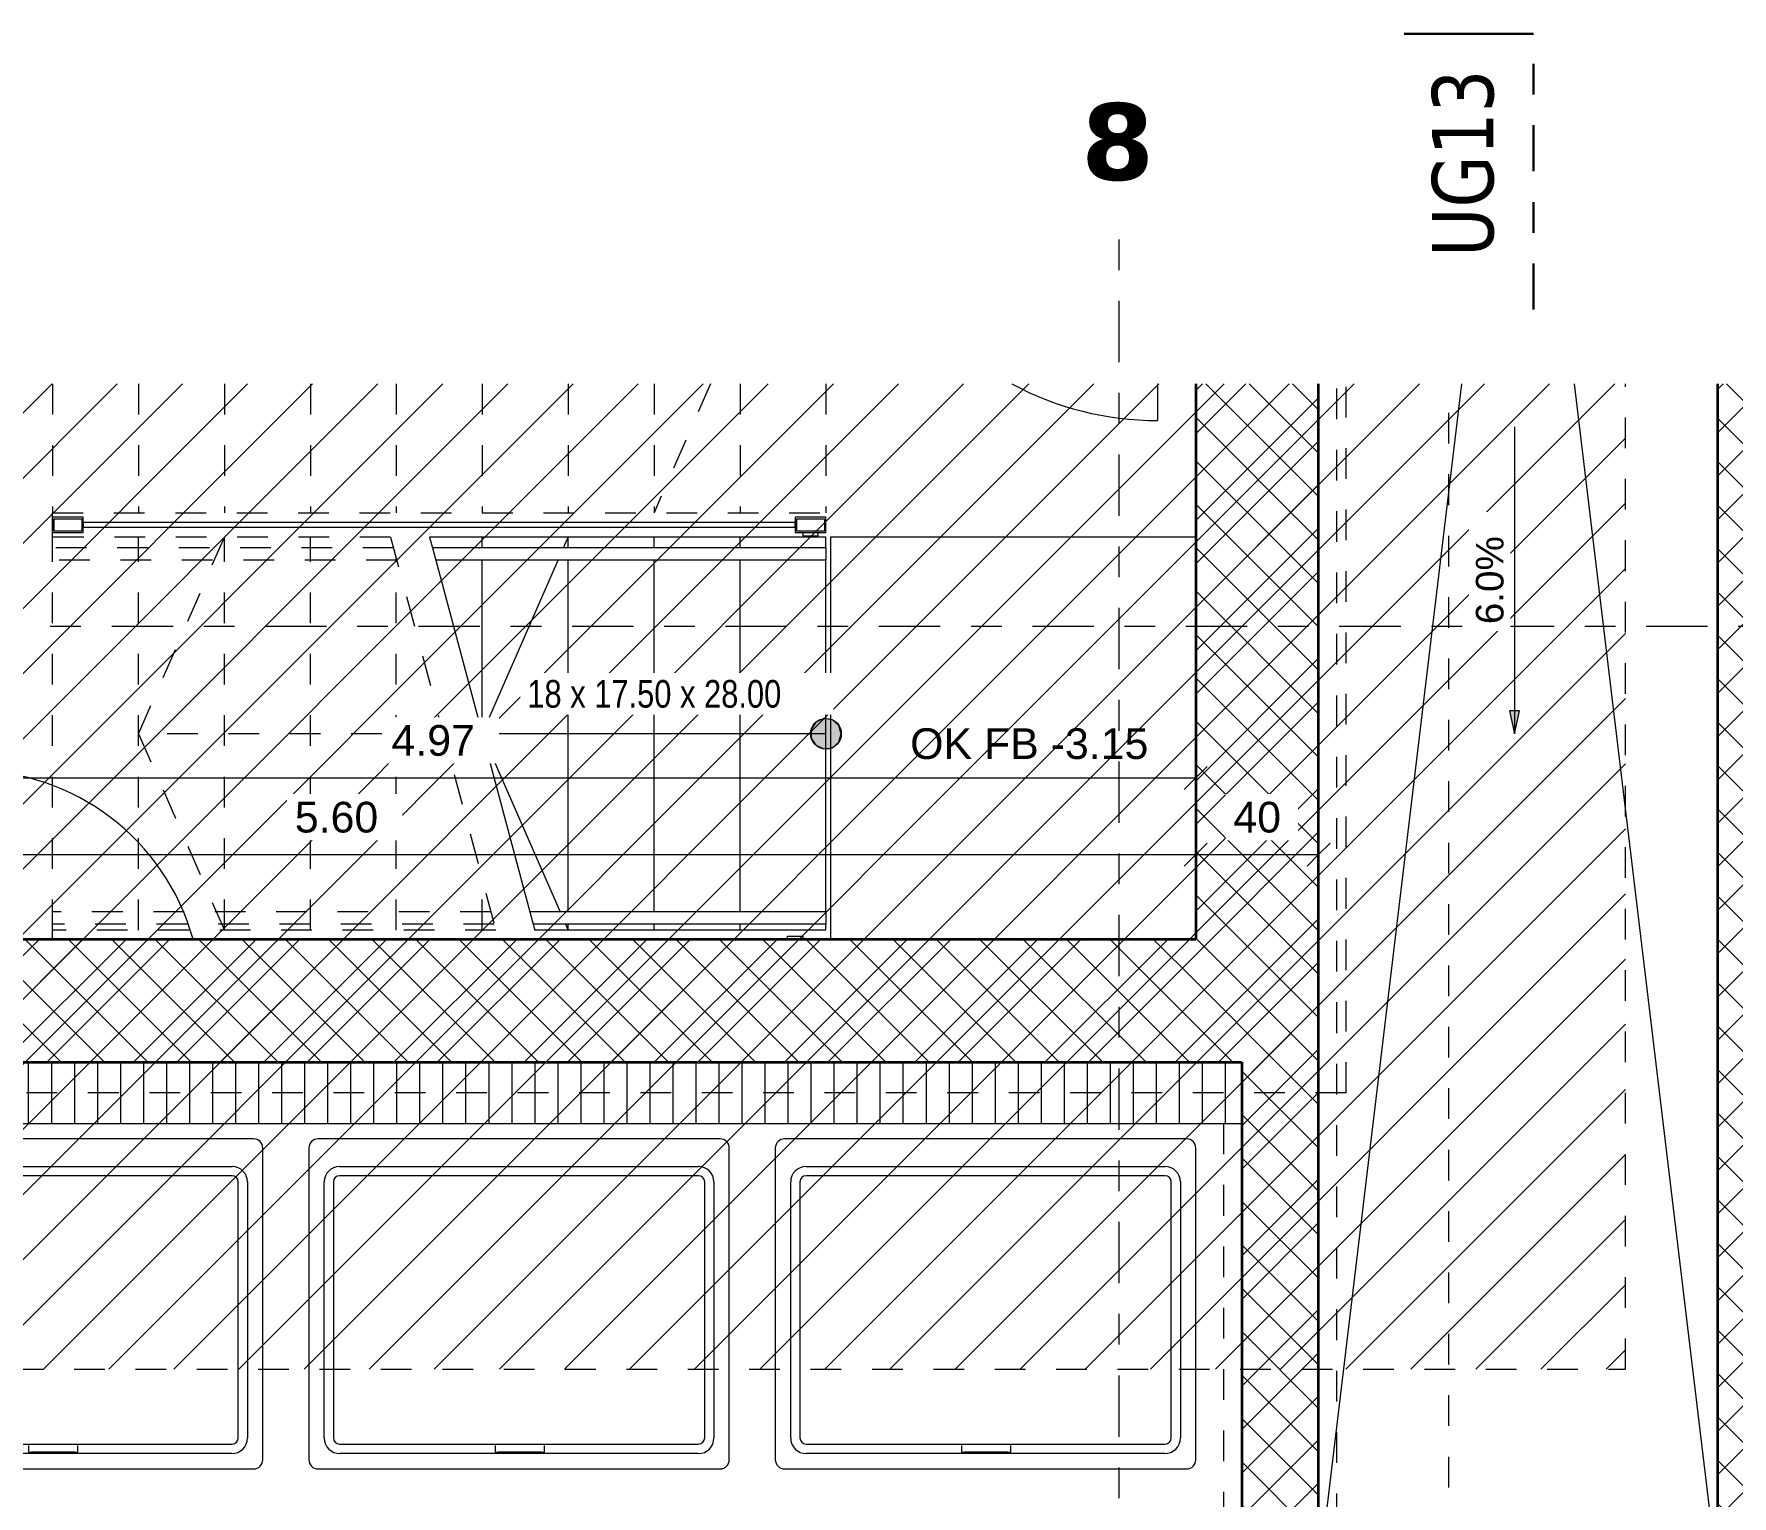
# Model space of a CAD drawing. Header units: metres. Extents: x -35.6 to 33, y -21.5 to 5.9.
# Drawn here: x -7.91 to -2.38, y 1.04 to 5.8 of the extents above; entities that cross this region are included whole.
import ezdxf

# ---------------------------------------------------------------- set-up
doc = ezdxf.new("R2010")
doc.units = ezdxf.units.M
for name, pattern in [('_Rasterlinie_', [0.375, 0.2, -0.05, 0.075, -0.05]), ('_Schnittlinie_', [0.3, 0.15, -0.05, 0.05, -0.05]), ('_Strichpunkt - Fein', [0.2, 0.1, -0.05, 0, -0.05]), ('_Verdeckte Linien_', [0.15, 0.1, -0.05]), ('Strichpunkt - Fein', [0.2, 0.1, -0.05, 0, -0.05]), ('Strichpunkt - Weit', [0.5, 0.2, -0.15, 0, -0.15])]:
    doc.linetypes.add(name, pattern=pattern)
for name, color, linetype, lineweight in [('A-____-____-DIMS', 7, 'Continuous', 5), ('A-____-____-DIMS-50', 7, 'Continuous', 5), ('A-DETL-____-HDLN', 7, '_Verdeckte Linien_', 9), ('A-DETL-GENF-OTLN', 7, 'Continuous', 9), ('A-DOOR-____-OTLN', 7, 'Continuous', 9), ('A-DOOR-OPNG-OTLN', 7, 'Continuous', 9), ('A-FLOR-____-OTLN', 7, 'Continuous', 9), ('A-FLOR-____-OVHD', 7, 'Strichpunkt - Fein', 9), ('A-FLOR-HRAL-MBND', 7, '_Verdeckte Linien_', 9), ('A-FLOR-HRAL-MCUT', 7, 'Continuous', 9), ('A-FLOR-HRAL-OTLN', 7, 'Continuous', 9), ('A-WALL-____-MCUT', 7, 'Continuous', 35), ('A-WALL-____-PATT', 7, 'Continuous', 35), ('G-____-____-DIMS', 7, 'Continuous', 5), ('Q-SPCQ-____-OTLN', 7, 'Continuous', 9), ('S-GRID-____-OTLN', 7, 'Continuous', 5), ('S-STRS-____-IDEN', 7, 'Continuous', 9), ('S-STRS-____-MBND', 7, '_Strichpunkt - Fein', 9), ('S-STRS-____-OTLN', 7, 'Continuous', 9)]:
    doc.layers.add(name, color=color, linetype=linetype, lineweight=lineweight)
doc.layers.add('G-____-____-SYMB', color=7, linetype='Strichpunkt - Weit', lineweight=5, true_color=0x008080)
doc.layers.add('S-GRID-____-IDEN', color=7, linetype='Continuous', lineweight=9, true_color=0x5555aa)
doc.styles.add('Arial', font='arial.ttf', dxfattribs={"height": 0.1})
doc.styles.add('Arial_3', font='arial.ttf', dxfattribs={"height": 0.09})
doc.styles.add('Arial_4', font='arial.ttf', dxfattribs={"width": 0.8, "height": 0.09})
doc.styles.add('Verdana', font='verdana.ttf', dxfattribs={"width": 0.8, "height": 0.2})
doc.styles.add('Verdana_B', font='verdana.ttf', dxfattribs={"height": 0.25})
doc.dimstyles.new('SUB_Rohbau_fein', dxfattribs={"dimscale": 0.3048, "dimtxt": 0.102026, "dimasz": 0.246063, "dimexe": 0.164042, "dimexo": 0.0625, "dimgap": 0.123031, "dimtad": 1, "dimdec": 1, "dimlfac": 100, "dimrnd": 0.5, "dimdsep": 46, "dimtxsty": 'Arial', "dimblk1": 'OBLIQUE', "dimblk2": 'OBLIQUE', "dimsah": 1, "dimcen": 0.09, "dimazin": 0, "dimtfac": 1, "dimtdec": 4, "dimtix": 1, "dimtmove": 0, "dimatfit": 3, "dimfxl": 0.164042, "dimfxlon": 1, "dimtvp": 1, "dimtfill": 1, "dimtolj": 1, "dimtzin": 0, "dimarcsym": 2})
doc.dimstyles.new('SUB_Rohbau_fein_1', dxfattribs={"dimscale": 0.3048, "dimtxt": 0.102026, "dimasz": 0.246063, "dimexe": 0.164042, "dimexo": 0.0625, "dimgap": 0.123031, "dimtad": 1, "dimrnd": 0.005, "dimzin": 0, "dimdsep": 46, "dimtxsty": 'Arial', "dimblk1": 'OBLIQUE', "dimblk2": 'OBLIQUE', "dimsah": 1, "dimcen": 0.09, "dimazin": 0, "dimtfac": 1, "dimtdec": 4, "dimtix": 1, "dimtmove": 0, "dimatfit": 3, "dimfxl": 0.164042, "dimfxlon": 1, "dimtvp": 1, "dimtfill": 1, "dimtolj": 1, "dimtzin": 0, "dimarcsym": 2})
pattern_1 = [(45, (0, 0), (-0.0707107, 0.0707107), []), (135, (0, 0), (-0.0707107, -0.0707107), [])]

# ---------------------------------------------------------------- blocks, each defined once
blk = doc.blocks.new('TU DF 1 - Stahlzarge - stumpf einschlagend - ML - 1050 x 2140 - E30-selbstschliessend-31610285--01_UG_OK_FFB_AF_ru')
at = {"layer": 'A-DOOR-OPNG-OTLN'}
blk.add_line((0.5, -1.04), (0.5, -1.16), dxfattribs=at)
blk.add_arc((0.5, -0.16), 1, 241.7086, 270, dxfattribs=at)
blk = doc.blocks.new('Geländer - Handlauf - Befestigung-18674426--01_UG_OK_FFB_AF_ru')
at = {"layer": 'A-FLOR-HRAL-OTLN'}
for p, q in [((-0.06, 0.025), (-0.07, 0.025)), ((-0.06, 0), (-0.06, 0.025)), ((-0.06, -0.025), (-0.06, 0)), ((-0.07, -0.025), (-0.06, -0.025))]:
    blk.add_line(p, q, dxfattribs=at)
blk = doc.blocks.new('Geländer - Geländer-18101591--01_UG_OK_FFB_AF_ru')
at = {"layer": 'A-FLOR-HRAL-MBND'}
for p, q in [((-7.853, 2.9016), (-7.853, 2.9416)), ((-6.4246, 2.9416), (-7.853, 2.9416)), ((-6.4139, 2.9016), (-7.853, 2.9016))]:
    blk.add_line(p, q, dxfattribs=at)
at = {"layer": 'A-FLOR-HRAL-OTLN'}
for p, q in [((-6.2976, 2.9416), (-6.2869, 2.9016)), ((-5.333, 2.9416), (-6.2976, 2.9416)), ((-5.333, 2.9416), (-5.333, 2.9016)), ((-5.333, 2.9016), (-6.2869, 2.9016))]:
    blk.add_line(p, q, dxfattribs=at)
at = {"extrusion": (0, 0, -1), "zscale": -1, "rotation": 90}
blk.add_blockref('Geländer - Handlauf - Befestigung-18674426--01_UG_OK_FFB_AF_ru', (5.433, 2.9216), dxfattribs=at)
blk = doc.blocks.new('Müllcontainer-1100 L - schwarz-21087214--01_UG_OK_FFB_AF_ru')
at = {"layer": 'Q-SPCQ-____-OTLN'}
for p, q in [((0.655, 0.3), (-0.655, 0.3)), ((-0.685, 0.27), (-0.685, -0.745)), ((0.685, -0.745), (0.685, 0.27)), ((-0.585, 0.21), (0.585, 0.21)), ((0.585, 0.18), (-0.585, 0.18)), ((-0.635, -0.674), (-0.635, 0.16)), ((-0.605, 0.16), (-0.605, -0.674)), ((0.605, -0.674), (0.605, 0.16)), ((0.635, 0.16), (0.635, -0.674)), ((-0.585, -0.694), (0.585, -0.694)), ((-0.0783, -0.6986), (-0.0783, -0.7205)), ((0.0828, -0.7205), (0.0828, -0.6986)), ((0.584, -0.725), (-0.584, -0.725)), ((-0.0783, -0.7205), (-0.0683, -0.7205)), ((0.0728, -0.7205), (-0.0683, -0.7205)), ((0.0728, -0.7205), (0.0828, -0.7205)), ((-0.655, -0.775), (0.655, -0.775))]:
    blk.add_line(p, q, dxfattribs=at)
for centre, radius, start, end in [((-0.655, 0.27), 0.03, 90, 180), ((0.655, 0.27), 0.03, 360, 90), ((-0.585, 0.16), 0.05, 90, 180), ((-0.585, 0.16), 0.02, 90, 180), ((0.585, 0.16), 0.05, 360, 90), ((0.585, 0.16), 0.02, 360, 90), ((-0.584, -0.674), 0.051, 180, 270), ((-0.585, -0.674), 0.02, 180, 270), ((0.584, -0.674), 0.051, 270, 0), ((0.585, -0.674), 0.02, 270, 0), ((-0.655, -0.745), 0.03, 180, 270), ((0.655, -0.745), 0.03, 270, 0)]:
    blk.add_arc(centre, radius, start, end, dxfattribs=at)
blk = doc.blocks.new('Treppenauge Geländer - Treppenauge Geländer-41771155--01_UG_OK_FFB_AF_ru')
at = {"layer": 'A-FLOR-HRAL-MCUT'}
for p, q in [((-5.433, 4.2091), (-7.753, 4.2091)), ((-7.753, 4.2091), (-7.753, 4.1941)), ((-5.433, 4.1941), (-5.433, 4.2091)), ((-7.753, 4.1941), (-5.433, 4.1941))]:
    blk.add_line(p, q, dxfattribs=at)
blk = doc.blocks.new('Geländer - 70mm-57061912--01_UG_OK_FFB_AF_ru')
at = {"layer": 'A-FLOR-HRAL-OTLN'}
for p, q in [((-0.06, 0.025), (-0.07, 0.025)), ((-0.06, 0), (-0.06, 0.025)), ((-0.06, -0.025), (-0.06, 0)), ((-0.07, -0.025), (-0.06, -0.025))]:
    blk.add_line(p, q, dxfattribs=at)
blk = doc.blocks.new('Geländer - Geländer-41993268--01_UG_OK_FFB_AF_ru')
at = {"layer": 'A-FLOR-HRAL-MBND'}
for p, q in [((-7.853, 4.0866), (-7.853, 4.1266)), ((-6.7421, 4.1266), (-7.853, 4.1266)), ((-6.7314, 4.0866), (-7.853, 4.0866))]:
    blk.add_line(p, q, dxfattribs=at)
at = {"layer": 'A-FLOR-HRAL-OTLN'}
for p, q in [((-6.6151, 4.1266), (-6.6044, 4.0866)), ((-5.333, 4.1266), (-6.6151, 4.1266)), ((-5.333, 4.1266), (-5.333, 4.0866)), ((-5.333, 4.0866), (-6.6044, 4.0866))]:
    blk.add_line(p, q, dxfattribs=at)
at = {"rotation": 270}
blk.add_blockref('Geländer - 70mm-57061912--01_UG_OK_FFB_AF_ru', (-5.383, 4.1066), dxfattribs=at)
blk = doc.blocks.new('Treppenauge Geländer2 - Treppenauge Halterung-41995126--01_UG_OK_FFB_AF_ru')
at = {"layer": 'A-FLOR-HRAL-MCUT'}
for p, q in [((-7.753, 4.2266), (-7.853, 4.2266)), ((-7.853, 4.2266), (-7.853, 4.1766)), ((-7.848, 4.1816), (-7.848, 4.2216)), ((-7.848, 4.2216), (-7.758, 4.2216)), ((-7.758, 4.2216), (-7.758, 4.1816)), ((-7.753, 4.1766), (-7.753, 4.2266)), ((-5.333, 4.2266), (-5.433, 4.2266)), ((-5.433, 4.2266), (-5.433, 4.1766)), ((-5.428, 4.1816), (-5.428, 4.2216)), ((-5.428, 4.2216), (-5.338, 4.2216)), ((-5.338, 4.2216), (-5.338, 4.1816)), ((-5.333, 4.1766), (-5.333, 4.2266)), ((-7.853, 4.1766), (-7.753, 4.1766)), ((-7.758, 4.1816), (-7.848, 4.1816)), ((-5.433, 4.1766), (-5.333, 4.1766)), ((-5.338, 4.1816), (-5.428, 4.1816))]:
    blk.add_line(p, q, dxfattribs=at)
blk = doc.blocks.new('Rampenpfeil - Regulär-39786314--01_UG_OK_FFB_AF_ru')
at = {"layer": 'A-DETL-GENF-OTLN'}
for p, q in [((3.8825, 0.8344), (0, 1.3)), ((0, 0), (3.8825, 0.4656))]:
    blk.add_line(p, q, dxfattribs=at)
blk = doc.blocks.new('DE_Detailverweis - mit_Rahmen-56961569--01_UG_OK_FFB_AF_ru')
at = {"layer": 'A-DETL-GENF-OTLN', "color": 30, "linetype": 'Strichpunkt - Fein', "true_color": 0xff8000}
for q in [(6.3504, 2.31), (0, 0)]:
    blk.add_line((6.3504, 0), q, dxfattribs=at)
blk = doc.blocks.new('DE_Detailverweis - mit_Rahmen-56961640--01_UG_OK_FFB_AF_ru')
at = {"layer": 'A-DETL-GENF-OTLN', "color": 30, "linetype": 'Strichpunkt - Fein', "true_color": 0xff8000}
blk.add_line((19.26, 0), (19.26, 22.795), dxfattribs=at)
blk = doc.blocks.new('Schnitt - Name _Anfang-23756349--01_UG_OK_FFB_AF_ru')
at = {"layer": 'G-____-____-SYMB', "color": 1, "linetype": 'Continuous', "lineweight": 30, "true_color": 0xff0000}
blk.add_line((0, 0.00843), (0, 0), dxfattribs=at)
blk = doc.blocks.new('DIMBLOCK122--01_UG_OK_FFB_AF_ru')
at = {"layer": 'A-____-____-DIMS-50'}
for p, q in [((-9.728, 3.1277), (-9.728, 3.1777)), ((-9.728, 3.1277), (-9.6905, 3.1652)), ((-4.128, 3.1277), (-4.128, 3.1777)), ((-4.128, 3.1277), (-4.0905, 3.1652)), ((-9.728, 3.1277), (-9.7655, 3.0902)), ((-9.728, 3.1277), (-4.128, 3.1277)), ((-9.728, 3.1277), (-9.728, 3.0777)), ((-4.128, 3.1277), (-4.1655, 3.0902)), ((-4.128, 3.1277), (-4.128, 3.0777))]:
    blk.add_line(p, q, dxfattribs=at)
at = {"layer": 'A-____-____-DIMS-50', "color": 0, "insert": (-7.0637, 3.2998), "char_height": 0.1, "width": 0.325653, "attachment_point": 1, "line_spacing_factor": 0.941778, "style": 'Arial', "bg_fill": 3, "box_fill_scale": 1.25, "bg_fill_color": 256, "bg_fill_true_color": 13158600, "bg_fill_transparency": 0}
blk.add_mtext('5.60', dxfattribs=at)
blk = doc.blocks.new('_Oblique')
at = {"color": 0, "linetype": 'ByBlock', "lineweight": -2}
blk.add_line((-0.5, -0.5), (0.5, 0.5), dxfattribs=at)
blk = doc.blocks.new('DIMBLOCK123--01_UG_OK_FFB_AF_ru')
at = {"layer": 'A-____-____-DIMS-50'}
for p, q in [((-4.128, 3.1277), (-4.128, 3.1777)), ((-4.128, 3.1277), (-4.0905, 3.1652)), ((-3.728, 3.1277), (-3.728, 3.1777)), ((-3.728, 3.1277), (-3.6905, 3.1652)), ((-4.128, 3.1277), (-4.1655, 3.0902)), ((-4.128, 3.1277), (-3.728, 3.1277)), ((-4.128, 3.1277), (-4.128, 3.0777)), ((-3.728, 3.1277), (-3.7655, 3.0902)), ((-3.728, 3.1277), (-3.728, 3.0777))]:
    blk.add_line(p, q, dxfattribs=at)
at = {"layer": 'A-____-____-DIMS-50', "color": 0, "insert": (-4.0056, 3.2998), "char_height": 0.1, "width": 0.186088, "attachment_point": 1, "line_spacing_factor": 0.941778, "style": 'Arial', "bg_fill": 3, "box_fill_scale": 1.25, "bg_fill_color": 256, "bg_fill_true_color": 13158600, "bg_fill_transparency": 0}
blk.add_mtext('40', dxfattribs=at)
blk = doc.blocks.new('DIMBLOCK126--01_UG_OK_FFB_AF_ru')
at = {"layer": 'A-____-____-DIMS-50'}
for p, q in [((-9.098, 3.3777), (-9.1355, 3.3402)), ((-9.098, 3.3777), (-9.098, 3.4277)), ((-9.098, 3.3777), (-9.0605, 3.4152)), ((-9.098, 3.3777), (-4.128, 3.3777)), ((-9.098, 3.3777), (-9.098, 3.3277)), ((-4.128, 3.3777), (-4.1655, 3.3402)), ((-4.128, 3.3777), (-4.128, 3.4277)), ((-4.128, 3.3777), (-4.0905, 3.4152)), ((-4.128, 3.3777), (-4.128, 3.3277))]:
    blk.add_line(p, q, dxfattribs=at)
at = {"layer": 'A-____-____-DIMS-50', "color": 0, "insert": (-6.7487, 3.5498), "char_height": 0.1, "width": 0.325653, "attachment_point": 1, "line_spacing_factor": 0.941778, "style": 'Arial', "bg_fill": 3, "box_fill_scale": 1.25, "bg_fill_color": 256, "bg_fill_true_color": 13158600, "bg_fill_transparency": 0}
blk.add_mtext('4.97', dxfattribs=at)

msp = doc.modelspace()

# ---------------------------------------------------------------- hatches: boundary and pattern name
at = {"layer": 'A-DETL-GENF-OTLN', "true_color": 0xff00ff}
h = msp.add_hatch(dxfattribs=at)
h.set_pattern_fill('FP_13', color=6, style=0, pattern_type=2)
h.set_pattern_definition([(45, (0, 0), (-0.106066, 0.106066), [])])
h.paths.add_polyline_path([(-13.983, 1.4516), (-2.728, 1.4516), (-2.728, 4.6615), (-9.4632, 4.6615), (-9.648, 4.6216), (-9.728, 2.8516), (-9.728, 4.6615), (-13.983, 4.6615), (-13.983, 3.0364)])
at = {"layer": 'A-WALL-____-PATT', "lineweight": 9}
h = msp.add_hatch(dxfattribs=at)
h.set_pattern_fill('FP_1', color=256, style=0, pattern_type=2)
h.set_pattern_definition(pattern_1)
h.paths.add_polyline_path([(-3.978, 2.4516), (-3.728, 2.4516), (-3.728, 4.6615), (-4.128, 4.6615), (-4.128, 2.4516)])
h = msp.add_hatch(dxfattribs=at)
h.set_pattern_fill('FP_1', color=256, style=0, pattern_type=2)
h.set_pattern_definition(pattern_1)
h.paths.add_polyline_path([(-2.428, -2.0534), (-2.178, -2.0534), (-2.178, 4.6615), (-2.428, 4.6615), (-2.428, -1.8387)])
h = msp.add_hatch(dxfattribs=at)
h.set_pattern_fill('FP_1', color=256, style=0, pattern_type=2)
h.set_pattern_definition(pattern_1)
h.paths.add_polyline_path([(-4.128, 2.4516), (-4.128, 2.8516), (-12.983, 2.8516), (-12.983, 2.4516), (-4.5936, 2.4516)])
at = {"layer": 'A-WALL-____-PATT', "lineweight": 9, "true_color": 0x787878}
h = msp.add_hatch(dxfattribs=at)
h.set_pattern_fill('FP_9', color=8, angle=-90, style=0, pattern_type=2)
h.set_pattern_definition([(270, (-8.306, 2.452), (0.075, 2e-16), [])])
h.paths.add_polyline_path([(-4.0662, 2.2516), (-3.978, 2.2516), (-3.978, 2.4516), (-12.633, 2.4516), (-12.633, 2.2516), (-4.5936, 2.2516)])
at = {"layer": 'A-WALL-____-PATT', "lineweight": 9}
h = msp.add_hatch(dxfattribs=at)
h.set_pattern_fill('FP_1', color=256, style=0, pattern_type=2)
h.set_pattern_definition(pattern_1)
h.paths.add_polyline_path([(-3.728, -2.0534), (-3.728, -0.8784), (-3.978, -0.8784), (-3.978, -2.0534)])
h.paths.add_polyline_path([(-3.728, 0.1716), (-3.728, 2.4516), (-3.978, 2.4516), (-3.978, 0.1716)])
at = {"layer": 'G-____-____-DIMS'}
msp.add_hatch(color=256, dxfattribs=at).paths.add_polyline_path([(-3.0894, 3.5211), (-3.0727, 3.5961), (-3.106, 3.5961)])
at = {"layer": 'S-STRS-____-OTLN'}
h = msp.add_hatch(color=256, dxfattribs=at)
edge = h.paths.add_edge_path()
edge.add_arc((-5.333, 3.5216), 0.05, 0, 360)
msp.add_hatch(color=256, dxfattribs=at).paths.add_polyline_path([(-5.3401, 3.4721), (-5.3122, 3.4761), (-5.291, 3.4945), (-5.283, 3.5216), (-5.291, 3.5486), (-5.3122, 3.567), (-5.3401, 3.571), (-5.3658, 3.5593), (-5.381, 3.5356), (-5.381, 3.5075), (-5.3658, 3.4838)])

# ---------------------------------------------------------------- linework, layer by layer
at = {"layer": 'A-DETL-____-HDLN'}
for p, q in [((-2.728, 1.4516), (-2.728, 4.6615)), ((-13.983, 1.4516), (-2.728, 1.4516))]:
    msp.add_line(p, q, dxfattribs=at)
at = {"layer": 'A-FLOR-____-OTLN'}
for p, q in [((-5.318, 4.1616), (-5.318, 2.8516)), ((-4.128, 4.1616), (-5.318, 4.1616))]:
    msp.add_line(p, q, dxfattribs=at)
msp.add_arc((-8.118, 2.6516), 0.75, 15.4837, 164.5163, dxfattribs=at)
at = {"layer": 'A-FLOR-____-OVHD'}
for p, q in [((-3.668, -2.0534), (-3.668, 4.6615)), ((-4.038, 2.2516), (-4.038, -1.9934))]:
    msp.add_line(p, q, dxfattribs=at)
at = {"layer": 'A-WALL-____-MCUT'}
for p, q in [((-4.128, 4.6615), (-4.128, 2.8516)), ((-3.728, 0.1716), (-3.728, 4.6615)), ((-2.428, 4.6615), (-2.428, -2.0534)), ((-4.128, 2.8516), (-9.098, 2.8516)), ((-12.633, 2.4516), (-3.978, 2.4516)), ((-3.978, 2.4516), (-3.978, 0.1716))]:
    msp.add_line(p, q, dxfattribs=at)
at = {"layer": 'A-WALL-____-MCUT', "lineweight": 9}
msp.add_line((-12.633, 2.2516), (-3.978, 2.2516), dxfattribs=at)
at = {"layer": 'G-____-____-DIMS'}
for p, q in [((-3.0727, 3.5961), (-3.106, 3.5961)), ((-3.106, 3.5961), (-3.0894, 3.5211)), ((-3.0894, 3.5211), (-3.0727, 3.5961))]:
    msp.add_line(p, q, dxfattribs=at)
at = {"layer": 'G-____-____-SYMB', "color": 1, "linetype": '_Schnittlinie_', "lineweight": 30, "true_color": 0xff0000}
msp.add_line((-3.028, 4.9036), (-3.028, 5.801), dxfattribs=at)
at = {"layer": 'S-GRID-____-OTLN', "color": 8, "linetype": '_Rasterlinie_', "true_color": 0x808080}
for p, q in [((-4.378, -6.2685), (-4.378, 5.1611)), ((-34.6604, 3.8716), (27.9515, 3.8716))]:
    msp.add_line(p, q, dxfattribs=at)
at = {"layer": 'S-STRS-____-MBND'}
for p, q in [((-7.853, 4.6615), (-7.853, 4.2416)), ((-7.853, 4.6615), (-7.853, 4.2416)), ((-7.573, 4.6615), (-7.573, 4.2416)), ((-7.573, 4.6615), (-7.573, 4.2416)), ((-7.293, 4.6615), (-7.293, 4.2416)), ((-7.293, 4.6615), (-7.293, 4.2416)), ((-7.013, 4.6615), (-7.013, 4.2416)), ((-7.013, 4.6615), (-7.013, 4.2416)), ((-6.733, 4.6615), (-6.733, 4.2416)), ((-6.733, 4.6615), (-6.733, 4.2416)), ((-6.453, 4.6615), (-6.453, 4.2416)), ((-6.453, 4.6615), (-6.453, 4.2416)), ((-6.173, 4.6615), (-6.173, 4.2416)), ((-6.173, 4.6615), (-6.173, 4.2416)), ((-5.893, 4.6615), (-5.893, 4.2416)), ((-5.893, 4.6615), (-5.893, 4.2416)), ((-5.613, 4.6615), (-5.613, 4.2416)), ((-5.613, 4.6615), (-5.613, 4.2416)), ((-5.333, 4.6615), (-5.333, 4.2416)), ((-7.853, 4.1616), (-7.853, 4.2416)), ((-7.853, 4.2416), (-5.333, 4.2416)), ((-7.853, 2.8816), (-7.853, 4.1616)), ((-6.7515, 4.1616), (-7.853, 4.1616)), ((-7.573, 2.8816), (-7.573, 4.1616)), ((-7.573, 2.8816), (-7.573, 4.1616)), ((-7.293, 2.8816), (-7.293, 4.1616)), ((-7.293, 2.8816), (-7.293, 4.1616)), ((-7.013, 2.8816), (-7.013, 4.1616)), ((-7.013, 2.8816), (-7.013, 4.1616)), ((-6.7515, 4.1616), (-6.4085, 2.8816)), ((-6.733, 2.8816), (-6.733, 4.0926)), ((-6.733, 2.8816), (-6.733, 4.0926)), ((-6.453, 2.8816), (-6.453, 3.0476)), ((-6.453, 2.8816), (-6.453, 3.0476)), ((-7.853, 2.8516), (-7.853, 2.8816)), ((-6.4085, 2.8816), (-7.853, 2.8816)), ((-9.098, 2.8516), (-7.853, 2.8516))]:
    msp.add_line(p, q, dxfattribs=at)
at = {"layer": 'S-STRS-____-MBND', "linetype": '_Verdeckte Linien_'}
for p, q in [((-5.7093, 4.6615), (-5.893, 4.2416)), ((-7.573, 3.5216), (-7.293, 4.1616)), ((-6.58, 3.5216), (-7.573, 3.5216)), ((-7.573, 3.5216), (-7.293, 2.8816))]:
    msp.add_line(p, q, dxfattribs=at)
at = {"layer": 'S-STRS-____-MBND', "linetype": 'Continuous'}
for p, q in [((-6.6245, 4.1616), (-6.6151, 4.1266)), ((-6.6044, 4.0866), (-6.2976, 2.9416)), ((-6.2869, 2.9016), (-6.2815, 2.8816))]:
    msp.add_line(p, q, dxfattribs=at)
at = {"layer": 'S-STRS-____-OTLN'}
for p, q in [((-6.453, 4.1616), (-6.6245, 4.1616)), ((-6.173, 4.1616), (-6.453, 4.1616)), ((-6.453, 4.1266), (-6.453, 4.1616)), ((-6.1883, 4.1266), (-6.173, 4.1616)), ((-5.893, 4.1616), (-6.173, 4.1616)), ((-6.173, 4.1266), (-6.173, 4.1616)), ((-5.613, 4.1616), (-5.893, 4.1616)), ((-5.893, 4.1266), (-5.893, 4.1616)), ((-5.333, 4.1616), (-5.613, 4.1616)), ((-5.613, 4.1266), (-5.613, 4.1616)), ((-5.333, 4.1266), (-5.333, 4.1616)), ((-6.453, 3.5216), (-6.453, 4.0866)), ((-6.453, 3.5216), (-6.2058, 4.0866)), ((-6.173, 2.9416), (-6.173, 4.0866)), ((-5.893, 2.9416), (-5.893, 4.0866)), ((-5.613, 2.9416), (-5.613, 4.0866)), ((-5.333, 2.9416), (-5.333, 4.0866)), ((-5.3658, 3.5593), (-5.381, 3.5356)), ((-5.3401, 3.571), (-5.3658, 3.5593)), ((-5.3122, 3.567), (-5.3401, 3.571)), ((-5.291, 3.5486), (-5.3122, 3.567)), ((-5.283, 3.5216), (-5.291, 3.5486)), ((-6.173, 3.5216), (-6.453, 3.5216)), ((-6.453, 3.5216), (-6.1993, 2.9416)), ((-5.893, 3.5216), (-6.173, 3.5216)), ((-5.613, 3.5216), (-5.893, 3.5216)), ((-5.333, 3.5216), (-5.613, 3.5216)), ((-5.381, 3.5356), (-5.381, 3.5075)), ((-5.381, 3.5075), (-5.3658, 3.4838)), ((-5.3122, 3.4761), (-5.291, 3.4945)), ((-5.291, 3.4945), (-5.283, 3.5216)), ((-5.3658, 3.4838), (-5.3401, 3.4721)), ((-5.3401, 3.4721), (-5.3122, 3.4761)), ((-6.173, 2.8816), (-6.2815, 2.8816)), ((-6.1818, 2.9016), (-6.173, 2.8816)), ((-6.173, 2.8816), (-6.173, 2.9016)), ((-5.893, 2.8816), (-6.173, 2.8816)), ((-5.893, 2.8816), (-5.893, 2.9016)), ((-5.613, 2.8816), (-5.893, 2.8816)), ((-5.613, 2.8816), (-5.613, 2.9016)), ((-5.333, 2.8816), (-5.613, 2.8816)), ((-5.333, 2.8816), (-5.333, 2.9016))]:
    msp.add_line(p, q, dxfattribs=at)
at = {"layer": 'S-STRS-____-OTLN', "linetype": '_Verdeckte Linien_'}
for p, q in [((-6.453, 4.1266), (-6.453, 4.1616)), ((-6.173, 4.1266), (-6.173, 4.1616)), ((-5.893, 4.1266), (-5.893, 4.1616)), ((-5.613, 4.1266), (-5.613, 4.1616)), ((-5.333, 4.1266), (-5.333, 4.1616)), ((-6.453, 3.5216), (-6.453, 4.0866)), ((-6.173, 2.9416), (-6.173, 4.0866)), ((-5.893, 2.9416), (-5.893, 4.0866)), ((-5.613, 2.9416), (-5.613, 4.0866)), ((-5.333, 2.9416), (-5.333, 4.0866)), ((-6.173, 2.8816), (-6.173, 2.9016)), ((-5.893, 2.8816), (-5.893, 2.9016)), ((-5.613, 2.8816), (-5.613, 2.9016)), ((-5.333, 2.8816), (-5.333, 2.9016))]:
    msp.add_line(p, q, dxfattribs=at)
at = {"layer": 'S-STRS-____-OTLN'}
msp.add_circle((-5.333, 3.5216), 0.05, dxfattribs=at)

# ---------------------------------------------------------------- block references
at = {"layer": 'A-DETL-GENF-OTLN', "color": 30, "true_color": 0xff8000}
for name, p in [('DE_Detailverweis - mit_Rahmen-56961640--01_UG_OK_FFB_AF_ru', (-22.563, -18.1334)), ('DE_Detailverweis - mit_Rahmen-56961569--01_UG_OK_FFB_AF_ru', (-9.988, 2.3516))]:
    msp.add_blockref(name, p, dxfattribs=at)
at = {"layer": 'A-DETL-GENF-OTLN', "rotation": 90}
msp.add_blockref('Rampenpfeil - Regulär-39786314--01_UG_OK_FFB_AF_ru', (-2.428, 0.7791), dxfattribs=at)
at = {"layer": 'A-DOOR-____-OTLN'}
msp.add_blockref('TU DF 1 - Stahlzarge - stumpf einschlagend - ML - 1050 x 2140 - E30-selbstschliessend-31610285--01_UG_OK_FFB_AF_ru', (-4.753, 5.7016), dxfattribs=at)
at = {"layer": 'A-FLOR-HRAL-OTLN'}
for name in ['Treppenauge Geländer2 - Treppenauge Halterung-41995126--01_UG_OK_FFB_AF_ru', 'Treppenauge Geländer - Treppenauge Geländer-41771155--01_UG_OK_FFB_AF_ru', 'Geländer - Geländer-41993268--01_UG_OK_FFB_AF_ru', 'Geländer - Geländer-18101591--01_UG_OK_FFB_AF_ru']:
    msp.add_blockref(name, (0, 0), dxfattribs=at)
at = {"layer": 'G-____-____-SYMB', "color": 1, "linetype": 'Continuous', "lineweight": 30, "true_color": 0xff0000, "extrusion": (0, 0, -1), "xscale": 49.99999999999998, "yscale": 49.99999999999998, "zscale": 49.99999999999998, "rotation": 270.0000000000002}
msp.add_blockref('Schnitt - Name _Anfang-23756349--01_UG_OK_FFB_AF_ru', (3.028, 5.801), dxfattribs=at)
at = {"layer": 'Q-SPCQ-____-OTLN'}
for p in [(-7.853, 1.9016), (-6.333, 1.9016), (-4.813, 1.9016)]:
    msp.add_blockref('Müllcontainer-1100 L - schwarz-21087214--01_UG_OK_FFB_AF_ru', p, dxfattribs=at)

# ---------------------------------------------------------------- texts
at = {"layer": 'G-____-____-DIMS', "insert": (-5.0587, 3.5393), "char_height": 0.1, "width": 0.927989, "attachment_point": 1, "line_spacing_factor": 0.941778, "style": 'Arial'}
msp.add_mtext('OK FB -3.15', dxfattribs=at)
at = {"layer": 'G-____-____-SYMB', "color": 1, "linetype": 'Continuous', "true_color": 0xff0000, "insert": (-3.3585, 5.0748), "char_height": 0.2, "width": 0.740759, "attachment_point": 1, "rotation": 90, "style": 'Verdana'}
msp.add_mtext('UG13', dxfattribs=at)
at = {"layer": 'S-GRID-____-IDEN', "color": 8, "lineweight": 5, "true_color": 0x808080, "insert": (-4.502, 5.5756), "char_height": 0.25, "width": 0.296624, "attachment_point": 1, "style": 'Verdana_B'}
msp.add_mtext('\\fVerdana|b1|i0|c0|p34|;8', dxfattribs=at)

# ---------------------------------------------------------------- next in the draw order: texts
at = {"layer": 'G-____-____-DIMS', "insert": (-3.2154, 3.8784), "char_height": 0.09, "width": 0.342666, "attachment_point": 1, "rotation": 90, "line_spacing_factor": 0.941778, "style": 'Arial_3', "bg_fill": 3, "box_fill_scale": 1.25, "bg_fill_color": 256, "bg_fill_true_color": 13158600, "bg_fill_transparency": 0}
msp.add_mtext('6.0%', dxfattribs=at)

# ---------------------------------------------------------------- next in the draw order: dimensions: what is measured, and where the dimension line sits
at = {"layer": 'A-____-____-DIMS'}
dim = msp.add_linear_dim(base=(-4.128, 3.1277), p1=(-9.728, 3.1777), p2=(-4.128, 3.1777), dimstyle='SUB_Rohbau_fein_1', override={"dimpost": '<>', "dimfxl": 5.6}, dxfattribs=at)
dim.commit()
dim.dimension.update_dxf_attribs({"geometry": 'DIMBLOCK122--01_UG_OK_FFB_AF_ru', "text_midpoint": (-6.928, 3.2163)})

# ---------------------------------------------------------------- next in the draw order: linework, layer by layer
at = {"layer": 'G-____-____-DIMS'}
msp.add_line((-3.0894, 4.5211), (-3.0894, 3.5211), dxfattribs=at)

# ---------------------------------------------------------------- next in the draw order: dimensions: what is measured, and where the dimension line sits
at = {"layer": 'A-____-____-DIMS'}
dim = msp.add_linear_dim(base=(-3.728, 3.1277), p1=(-4.128, 3.1777), p2=(-3.728, 3.1777), dimstyle='SUB_Rohbau_fein', override={"dimpost": '<>', "dimfxl": 0.4}, dxfattribs=at)
dim.commit()
dim.dimension.update_dxf_attribs({"geometry": 'DIMBLOCK123--01_UG_OK_FFB_AF_ru', "text_midpoint": (-3.928, 3.2163)})

# ---------------------------------------------------------------- next in the draw order: dimensions: what is measured, and where the dimension line sits
dim = msp.add_linear_dim(base=(-4.128, 3.3777), p1=(-9.098, 3.4277), p2=(-4.128, 3.4277), dimstyle='SUB_Rohbau_fein_1', override={"dimpost": '<>', "dimfxl": 4.97}, dxfattribs=at)
dim.commit()
dim.dimension.update_dxf_attribs({"geometry": 'DIMBLOCK126--01_UG_OK_FFB_AF_ru', "text_midpoint": (-6.613, 3.4663)})

# ---------------------------------------------------------------- next in the draw order: texts
at = {"layer": 'S-STRS-____-IDEN', "lineweight": 5, "insert": (-6.3062, 3.6965), "char_height": 0.09, "width": 0.974852, "attachment_point": 1, "style": 'Arial_4', "bg_fill": 3, "box_fill_scale": 1.25, "bg_fill_color": 256, "bg_fill_true_color": 13158600, "bg_fill_transparency": 0}
msp.add_mtext('18 x 17.50 x 28.00', dxfattribs=at)

doc.saveas('drawing.dxf')
